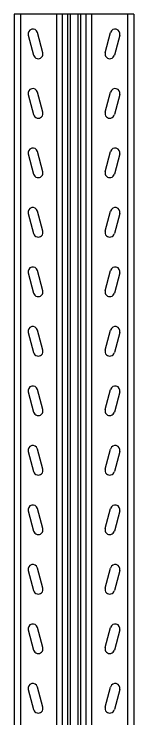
# Model space of a CAD drawing. Header units: millimetres. Extents: x -143 to 12, y -78 to 1106.
# Drawn here: x -116 to -15, y 514 to 1106 of the extents above; entities that cross this region are included whole.
import ezdxf

# ---------------------------------------------------------------- set-up
doc = ezdxf.new("R2010")
doc.units = ezdxf.units.MM

# ---------------------------------------------------------------- blocks, each defined once
blk = doc.blocks.new('*U8')
at = {"color": 7, "linetype": 'Continuous', "lineweight": 25}
for p, q in [((-38.5, 7.43), (-34, -9.48)), ((-26.27, -7.43), (-30.77, 9.48)), ((26.27, -7.43), (30.77, 9.48)), ((38.5, 7.43), (34, -9.48))]:
    blk.add_line(p, q, dxfattribs=at)
for centre, start, end in [((-34.63, 8.46), 14.9006, 194.9006), ((34.63, 8.46), 345.0994, 165.0994), ((-30.13, -8.46), 194.9006, 14.9006), ((30.13, -8.46), 165.0994, 345.0994)]:
    blk.add_arc(centre, 4, start, end, dxfattribs=at)
blk = doc.blocks.new('*U7')
at = {"color": 0, "linetype": 'ByBlock', "lineweight": -2, "transparency": 16777216}
for p in [(0, 950), (0, 900), (0, 850), (0, 800), (0, 750), (0, 700), (0, 650), (0, 600), (0, 550), (0, 500), (0, 450), (0, 400), (0, 350), (0, 300), (0, 250), (0, 200), (0, 150), (0, 100), (0, 50), (0, 0)]:
    blk.add_blockref('*U8', p, dxfattribs=at)
blk = doc.blocks.new('DI_COLUNA_FRONTAL_101')
at = {"color": 7, "linetype": 'Continuous', "lineweight": 25}
for p, q in [((-50.5, 1104.76), (-50.5, 104.76)), ((-45.1, 1104.76), (-45.1, 104.76)), ((-14.71, 1104.76), (-14.71, 104.76)), ((-10.08, 1104.76), (-10.08, 104.76)), ((-5.55, 1104.76), (-5.55, 104.76)), ((-3.19, 1104.76), (-3.19, 104.76)), ((3.19, 1104.76), (3.19, 104.76)), ((5.55, 1104.76), (5.55, 104.76)), ((10.08, 1104.76), (10.08, 104.76)), ((14.71, 1104.76), (14.71, 104.76)), ((45.1, 1104.76), (45.1, 104.76)), ((50.5, 1104.76), (50.5, 104.76))]:
    blk.add_line(p, q, dxfattribs=at)
blk.add_line((50.5, 1104.76), (-50.5, 1104.76))
at = {"color": 2}
blk.add_blockref('*U7', (0, 129.76), dxfattribs=at)

msp = doc.modelspace()

# ---------------------------------------------------------------- block references
at = {"color": 2}
msp.add_blockref('DI_COLUNA_FRONTAL_101', (-65.15, 1.39), dxfattribs=at)

doc.saveas('drawing.dxf')
